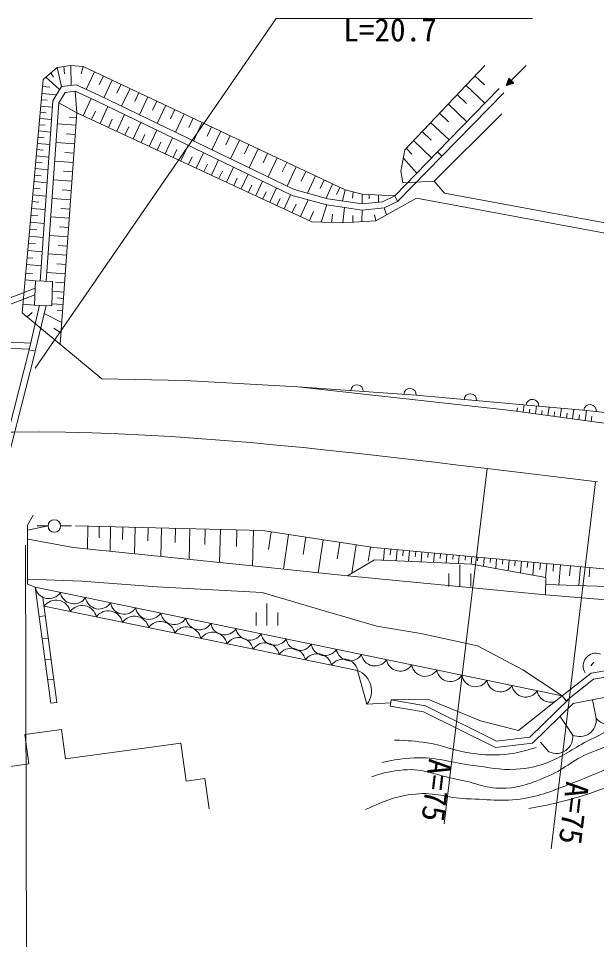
# Model space of a CAD drawing. Units: millimetres, scale not verified. Extents: x 40000 to 680000, y 20000 to 380000.
# Drawn here: x 484216 to 530473, y 242687 to 316340 of the extents above; entities that cross this region are included whole.
import ezdxf
from ezdxf.enums import TextEntityAlignment as Align

# ---------------------------------------------------------------- set-up
doc = ezdxf.new("R2010")
doc.units = ezdxf.units.MM
doc.header["$LTSCALE"] = 1000
doc.linetypes.add('CHAIN', pattern=[18.5, 12, -1.5, 3.5, -1.5])
for name, color, linetype, lineweight in [('M-BGD', 7, 'Continuous', 13), ('M-BMK', 2, 'CHAIN', 13), ('M-STR-HTXT', 7, 'Continuous', 13)]:
    doc.layers.add(name, color=color, linetype=linetype, lineweight=lineweight)
doc.styles.add('ＭＳ ゴシック', font='')
doc.styles.get('ＭＳ ゴシック').set_extended_font_data('MS Gothic')

msp = doc.modelspace()

# ---------------------------------------------------------------- linework, layer by layer
at = {"layer": 'M-BGD'}
for p, q in [((487307, 312426), (487657, 310891)), ((487851, 312494), (487904, 311902)), ((488411, 312564), (488439, 310982)), ((489405, 312509), (489246, 311918)), ((524851, 312569), (523649, 311366)), ((486399, 311631), (487511, 310651)), ((486807, 311989), (487029, 311648)), ((490309, 312082), (489640, 310662)), ((491019, 311747), (490684, 311037)), ((520740, 311757), (521499, 311036)), ((523248, 310965), (523448, 311567)), ((523448, 311567), (523849, 311166)), ((486152, 310907), (486728, 310855)), ((491729, 311412), (491062, 309997)), ((492437, 311078), (492103, 310371)), ((520018, 310998), (521537, 309556)), ((523849, 311166), (523248, 310965)), ((523261, 311005), (523635, 311380)), ((523288, 311086), (523609, 311406)), ((523288, 310979), (523662, 311353)), ((523315, 311166), (523582, 311433)), ((523341, 311246), (523555, 311460)), ((523368, 311326), (523528, 311487)), ((523368, 311005), (523689, 311326)), ((523395, 311406), (523502, 311513)), ((523422, 311487), (523475, 311540)), ((523448, 311032), (523716, 311299)), ((523528, 311059), (523742, 311273)), ((523609, 311086), (523769, 311246)), ((523689, 311112), (523796, 311219)), ((523769, 311139), (523822, 311193)), ((486100, 310331), (487252, 310227)), ((488762, 310516), (488901, 308791)), ((493145, 310745), (492471, 309317)), ((493858, 310408), (493522, 309694)), ((517741, 305675), (522683, 310727)), ((518099, 305325), (523040, 310378)), ((519308, 310250), (520056, 309539)), ((486056, 309833), (486516, 309791)), ((487457, 309603), (488901, 308791)), ((489392, 308564), (490026, 309933)), ((494572, 310071), (493893, 308632)), ((495292, 309732), (494952, 309012)), ((496012, 309392), (495327, 307940)), ((518597, 309501), (520094, 308080)), ((485966, 308837), (486436, 308795)), ((486011, 309335), (486931, 309252)), ((490069, 308250), (490383, 308927)), ((490747, 307936), (491374, 309291)), ((492081, 307318), (492699, 308652)), ((496738, 309050), (496395, 308324)), ((497464, 308707), (496773, 307243)), ((517897, 308764), (518634, 308064)), ((485921, 308339), (486861, 308254)), ((488829, 307793), (487337, 307901)), ((488872, 308390), (488264, 308427)), ((491414, 307627), (491723, 308294)), ((493394, 306710), (494003, 308024)), ((498196, 308362), (497851, 307630)), ((498928, 308017), (498232, 306539)), ((517197, 308027), (518671, 306626)), ((485831, 307343), (486790, 307257)), ((485876, 307841), (486355, 307798)), ((492738, 307014), (493042, 307671)), ((494688, 306111), (495286, 307405)), ((499667, 307668), (499318, 306930)), ((500405, 307320), (499703, 305830)), ((516505, 307298), (517233, 306607)), ((485786, 306845), (486275, 306801)), ((488721, 306301), (487231, 306409)), ((488775, 307047), (488029, 307101)), ((494041, 306411), (494340, 307057)), ((495324, 305816), (495619, 306453)), ((495961, 305522), (496551, 306795)), ((501150, 306969), (500799, 306224)), ((501895, 306617), (501186, 305115)), ((515813, 306570), (517270, 305187)), ((485696, 305848), (486195, 305803)), ((485741, 306347), (486720, 306259)), ((496588, 305231), (496878, 305858)), ((497215, 304941), (497795, 306195)), ((502646, 306263), (502292, 305512)), ((503398, 305908), (502683, 304393)), ((517741, 305675), (514340, 302149)), ((515246, 305972), (515692, 305491)), ((517741, 305675), (518099, 305325)), ((485651, 305349), (486649, 305259)), ((488667, 305557), (487922, 305611)), ((497832, 304655), (498118, 305273)), ((498449, 304370), (499020, 305604)), ((499664, 303807), (500227, 305022)), ((504156, 305551), (503798, 304793)), ((504913, 305194), (504192, 303665)), ((514553, 301697), (518099, 305325)), ((515007, 305195), (516103, 303977)), ((485559, 304331), (486577, 304239)), ((485605, 304840), (486114, 304794)), ((488613, 304812), (487126, 304920)), ((499057, 304088), (499338, 304696)), ((500861, 303253), (501415, 304449)), ((505678, 304833), (505317, 304069)), ((506442, 304473), (505715, 302931)), ((485512, 303812), (486031, 303765)), ((488559, 304069), (487816, 304123)), ((500262, 303530), (500540, 304128)), ((501450, 302980), (501723, 303569)), ((502039, 302707), (502584, 303885)), ((507213, 304109), (506849, 303338)), ((507983, 303746), (507336, 302372)), ((485417, 302763), (485947, 302715)), ((485465, 303293), (486503, 303199)), ((488505, 303325), (487021, 303433)), ((502619, 302439), (502887, 303019)), ((503199, 302170), (503736, 303330)), ((504341, 301641), (504870, 302783)), ((508670, 303422), (508346, 302735)), ((509357, 303098), (508825, 301971)), ((509920, 302832), (509654, 302268)), ((485370, 302234), (486428, 302138)), ((488452, 302583), (487710, 302637)), ((503770, 301906), (504034, 302477)), ((505465, 301121), (505986, 302245)), ((510359, 302625), (510147, 301752)), ((510987, 302464), (510944, 301973)), ((511721, 302275), (511717, 301514)), ((512282, 302248), (512281, 301912)), ((513020, 302213), (513024, 301647)), ((514340, 302149), (514553, 301697)), ((485321, 301694), (485861, 301645)), ((488398, 301841), (486916, 301948)), ((504903, 301381), (505163, 301943)), ((506130, 300813), (506437, 301478)), ((506794, 300505), (507410, 301834)), ((508428, 300058), (508881, 301438)), ((485222, 300603), (485773, 300553)), ((485272, 301154), (486352, 301056)), ((488344, 301100), (487604, 301154)), ((507517, 300171), (507827, 300905)), ((510168, 299993), (510304, 301222)), ((510984, 300045), (510968, 300574)), ((511704, 300090), (511705, 301010)), ((512800, 300159), (512711, 300623)), ((513666, 300643), (513482, 301191)), ((485173, 300052), (486274, 299953)), ((488291, 300359), (486812, 300466)), ((485122, 299491), (485684, 299440)), ((488237, 299620), (487498, 299673)), ((485020, 298356), (485592, 298305)), ((485071, 298929), (486195, 298828)), ((488184, 298880), (486707, 298987)), ((484968, 297784), (486113, 297680)), ((488130, 298142), (487392, 298195)), ((484916, 297205), (485358, 297165)), ((488077, 297403), (486603, 297510)), ((484867, 296665), (486034, 296559)), ((488024, 296666), (487286, 296720)), ((484755, 295427), (485571, 295354)), ((484805, 295980), (485339, 295932)), ((487970, 295929), (486499, 296036)), ((475339, 290846), (485553, 294774)), ((487917, 295193), (487181, 295247)), ((487864, 294457), (486920, 294526)), ((487828, 293959), (487356, 293993)), ((484581, 293499), (485510, 293415)), ((485915, 293402), (485071, 289842)), ((486425, 293386), (485557, 289726)), ((487792, 293460), (486888, 293525)), ((484912, 292478), (485307, 292838)), ((487688, 292029), (486270, 292734)), ((487755, 292961), (487304, 292994)), ((487627, 291183), (487037, 291568)), ((485081, 289885), (475475, 290365)), ((485198, 290380), (476628, 290808)), ((485071, 289842), (481584, 276168)), ((485547, 289683), (482090, 276124)), ((485071, 289842), (485557, 289726)), ((524096, 284918), (524136, 285215)), ((524591, 284851), (524672, 285445)), ((525087, 284784), (525130, 285103)), ((525582, 284716), (525669, 285356)), ((526573, 284582), (526666, 285266)), ((527564, 284448), (527663, 285177)), ((528555, 284313), (528660, 285088)), ((526078, 284649), (526124, 284991)), ((527068, 284515), (527118, 284879)), ((528059, 284380), (528112, 284768)), ((529050, 284246), (529106, 284656)), ((529546, 284179), (529657, 284998)), ((530041, 284111), (530099, 284534)), ((484945, 275412), (486592, 275757)), ((485726, 275757), (486592, 275757)), ((487592, 275757), (488457, 275757)), ((489780, 275737), (489734, 273921)), ((490688, 275714), (490665, 274806)), ((491596, 275691), (491547, 273735)), ((492574, 275666), (492549, 274688)), ((493552, 275642), (493499, 273534)), ((494606, 275615), (494580, 274561)), ((495660, 275588), (495603, 273317)), ((496796, 275560), (496768, 274424)), ((497932, 275531), (497870, 273084)), ((499156, 275500), (499125, 274276)), ((500380, 275469), (500313, 272832)), ((501698, 275436), (501665, 274117)), ((503017, 275403), (502945, 272560)), ((504431, 275279), (504217, 273873)), ((505837, 275066), (505417, 272300)), ((507220, 274856), (507010, 273473)), ((508603, 274646), (508202, 272007)), ((509922, 274446), (509722, 273126)), ((511242, 274246), (510898, 271977)), ((512376, 274074), (512204, 272940)), ((513517, 273952), (513430, 273014)), ((514014, 273906), (513971, 273437)), ((514512, 273860), (514430, 272971)), ((515010, 273814), (514969, 273369)), ((515508, 273767), (515430, 272928)), ((516006, 273721), (515967, 273302)), ((516504, 273675), (516431, 272886)), ((517002, 273629), (516965, 273234)), ((517500, 273583), (517431, 272843)), ((517997, 273537), (517963, 273167)), ((518495, 273491), (518431, 272800)), ((518993, 273445), (518961, 273099)), ((519491, 273399), (519432, 272758)), ((519989, 273353), (519959, 273032)), ((520487, 273306), (520432, 272715)), ((520985, 273260), (520957, 272964)), ((519531, 270909), (519531, 272659)), ((521483, 273214), (521420, 272540)), ((521980, 273168), (521949, 272831)), ((522478, 273122), (522408, 272362)), ((522976, 273076), (522941, 272696)), ((523474, 273030), (523396, 272183)), ((523972, 272984), (523933, 272560)), ((524470, 272938), (524383, 272005)), ((524968, 272891), (524924, 272425)), ((525465, 272845), (525371, 271827)), ((525975, 272798), (525928, 272289)), ((526484, 272751), (526382, 271644)), ((527038, 272700), (526987, 272146)), ((527591, 272649), (527444, 271053)), ((528389, 272575), (528315, 271777)), ((518656, 270909), (518656, 271959)), ((520406, 270909), (520406, 271959)), ((529187, 272501), (529048, 271000)), ((529937, 272431), (529867, 271681)), ((510534, 271762), (526393, 270257)), ((526410, 271087), (539893, 270643)), ((485564, 270859), (527721, 262163)), ((486803, 261584), (485564, 270859)), ((487298, 261650), (486177, 270050)), ((503227, 267797), (503227, 268847)), ((504102, 267797), (504102, 269547)), ((504977, 267797), (504977, 268847)), ((486373, 268579), (485878, 268513)), ((486612, 266788), (486117, 266722)), ((486835, 265118), (486340, 265052)), ((530246, 264861), (530011, 264576)), ((487049, 263518), (486553, 263452)), ((487298, 261650), (486803, 261584)), ((512100, 261505), (513999, 261625)), ((514040, 261855), (513954, 261363)), ((527721, 262163), (528031, 261770)), ((530433, 260403), (530156, 261859)), ((528549, 259057), (527559, 260537)), ((526665, 257711), (525988, 258480))]:
    msp.add_line(p, q, dxfattribs=at)
for points in [[(506562, 286881), (497521, 287393), (490896, 287531), (484518, 292804), (486202, 311459), (487307, 312426), (488411, 312564), (489405, 312509), (510359, 302625), (511721, 302275), (514340, 302149)], [(517468, 303323), (514983, 303199), (514814, 304127), (515125, 305845), (521527, 312586)], [(485948, 295342), (486967, 309759), (487657, 310891), (488844, 311029), (490639, 310201), (506288, 302655), (508984, 301928), (511717, 301514), (513346, 301679), (514340, 302149)], [(486448, 295326), (487457, 309603), (487957, 310423), (488762, 310516), (490425, 309749), (506112, 302184), (508881, 301438), (511705, 301010), (513482, 301191), (514553, 301697)], [(487562, 290287), (488901, 308791), (507702, 300085), (510168, 299993), (512800, 300159), (516057, 301981), (572716, 291471)], [(572946, 292256), (518296, 302371), (517468, 303323), (522893, 308707)], [(509251, 300027), (509287, 300157), (509349, 300685)], [(475519, 290379), (475475, 290365), (485536, 294232)], [(569175, 279365), (555199, 281705), (542776, 283568), (529669, 284997), (516045, 286219), (506562, 286881)], [(506562, 286881), (523648, 284979), (534604, 283493), (547050, 281583), (560633, 279264), (568603, 277412)], [(485386, 276635), (484945, 275835), (484945, 271114), (485564, 270859)], [(488780, 275762), (503734, 275385), (512652, 274032), (539334, 271561), (544635, 271064), (555940, 269822), (563104, 268414), (565778, 267756)], [(484983, 274702), (488586, 274039), (502666, 272590), (510534, 271762)], [(510534, 271762), (512700, 273045), (520458, 272714), (526421, 271637), (526393, 270257)], [(484993, 271509), (489300, 271344), (495304, 270888), (503711, 270432), (508680, 268983), (512904, 267741), (516424, 267161), (520938, 266167), (524582, 264262), (527721, 262163)], [(526393, 270257), (534758, 269566), (539866, 268766), (540887, 269373), (539162, 271577)], [(512100, 261505), (511354, 264197), (486272, 269338)], [(527721, 262163), (530030, 263985), (533039, 264482), (534514, 265598)], [(528031, 261770), (530239, 263513), (533243, 264009), (534816, 265199)], [(528609, 261564), (532035, 262218), (535732, 262723), (539404, 263192), (542358, 263772), (545698, 264076), (548073, 263413), (550309, 261867), (552076, 260542), (556134, 257947), (557818, 256815)], [(528609, 261564), (525355, 258381), (522374, 258050), (516631, 260893), (513954, 261363)], [(514040, 261855), (516984, 261909), (521182, 260167), (524237, 259412), (527721, 262163)], [(528260, 261921), (525129, 258859), (522464, 258563), (516789, 261373), (514040, 261855)], [(481062, 249472), (480647, 252509), (482551, 252769), (482066, 256325), (485061, 256734), (484742, 259073), (487659, 259471), (487978, 257132), (497213, 258391), (497626, 255360), (499141, 255567), (499472, 253142)]]:
    msp.add_lwpolyline(points, dxfattribs=at)
msp.add_lwpolyline([(485571, 295354), (485510, 293415), (486884, 293372), (486945, 295310)], close=True, dxfattribs=at)
msp.add_circle((487092, 275757), 500, dxfattribs=at)
for centre, radius, start, end in [((511303, 286550), 500, 356.0033, 176.0033), ((515546, 286254), 500, 356.0033, 176.0033), ((520367, 285831), 500, 354.87624, 174.87624), ((525347, 285385), 500, 354.87624, 174.87624), ((529952, 284963), 500, 354.20088, 174.20088), ((486649, 271044), 1100, 189.67639, 327.01188), ((488656, 270630), 1100, 189.67639, 327.01188), ((487224, 268670), 1163, 11.87499, 144.9593), ((490664, 270216), 1100, 189.67639, 327.01188), ((492671, 269802), 1100, 189.67639, 327.01188), ((489314, 268241), 1163, 11.87499, 144.9593), ((491405, 267813), 1163, 11.87499, 144.9593), ((494679, 269388), 1100, 189.67639, 327.01188), ((493495, 267385), 1163, 11.87499, 144.9593), ((495585, 266956), 1163, 11.87499, 144.9593), ((496686, 268974), 1100, 189.67639, 327.01188), ((498694, 268560), 1100, 189.67639, 327.01188), ((497675, 266528), 1163, 11.87499, 144.9593), ((500701, 268145), 1100, 189.67639, 327.01188), ((502709, 267731), 1100, 189.67639, 327.01188), ((499765, 266099), 1163, 11.87499, 144.9593), ((501855, 265671), 1163, 11.87499, 144.9593), ((504716, 267317), 1100, 189.67639, 327.01188), ((506723, 266903), 1100, 189.67639, 327.01188), ((503946, 265243), 1163, 11.87499, 144.9593), ((506036, 264814), 1163, 11.87499, 144.9593), ((508731, 266489), 1100, 189.67639, 327.01188), ((510738, 266075), 1100, 189.67639, 327.01188), ((508126, 264386), 1163, 11.87499, 144.9593), ((512746, 265661), 1100, 189.67639, 327.01188), ((530405, 264575), 1006, 68.07643, 212.90887), ((510216, 263957), 1163, 11.87499, 144.9593), ((514753, 265247), 1100, 189.67639, 327.01188), ((516761, 264833), 1100, 189.67639, 327.01188), ((510722, 262572), 1743, 322.2341, 68.72318), ((518768, 264418), 1100, 189.67639, 327.01188), ((520776, 264004), 1100, 189.67639, 327.01188), ((522783, 263590), 1100, 189.67639, 327.01188), ((524791, 263176), 1100, 189.67639, 327.01188), ((526798, 262762), 1100, 189.67639, 289.57851), ((531486, 261205), 1324, 217.29577, 341.07207), ((529138, 260224), 1307, 243.22172, 7.85364), ((527254, 258878), 1307, 243.22172, 7.85364)]:
    msp.add_arc(centre, radius, start, end, dxfattribs=at)
for points, knots in [([(513281, 256838), (514432, 257102), (514854, 257143), (515876, 257206), (517720, 257319), (518732, 256813), (520569, 256617), (521912, 256474), (522664, 256218), (524011, 256304), (525054, 256371), (525654, 256489), (526625, 256875), (528006, 257424), (528642, 258020), (529974, 258679), (530959, 259165), (531495, 259500), (532551, 259801), (533782, 260152), (534516, 260174), (535790, 260298), (537724, 260486), (538818, 260588), (540760, 260519), (542580, 260455), (543622, 260355), (545379, 259875), (547185, 259382), (548058, 258707), (549741, 257887), (550976, 257286), (551616, 256849), (552852, 256249), (554513, 255442), (555510, 255131), (557158, 254298), (558765, 253486), (559301, 253170), (561184, 252053)], [0, 0, 0, 0, 1, 1, 1, 2, 2, 2, 3, 3, 3, 4, 4, 4, 5, 5, 5, 6, 6, 6, 7, 7, 7, 8, 8, 8, 9, 9, 9, 10, 10, 10, 11, 11, 11, 12, 12, 12, 13, 13, 13, 13]), ([(512503, 255697), (513564, 256069), (514021, 256156), (515025, 256249), (516725, 256407), (517650, 255793), (519332, 255494), (520849, 255225), (521676, 254715), (523215, 254795), (524495, 254862), (525190, 255185), (526381, 255660), (527866, 256253), (528487, 257032), (529970, 257629), (532034, 258461), (533274, 258759), (535473, 259102), (537164, 259365), (538145, 259280), (539853, 259175), (541710, 259062), (542740, 258840), (544565, 258476), (546559, 258079), (547661, 257760), (549589, 257114), (550477, 256817), (550944, 256561), (551779, 256139), (553903, 255064), (554912, 254144), (556951, 252918), (558438, 252024), (558919, 251740), (560779, 250667)], [0, 0, 0, 0, 1, 1, 1, 2, 2, 2, 3, 3, 3, 4, 4, 4, 5, 5, 5, 6, 6, 6, 7, 7, 7, 8, 8, 8, 9, 9, 9, 10, 10, 10, 11, 11, 11, 12, 12, 12, 12]), ([(514293, 258642), (515515, 258596), (515892, 258564), (516907, 258421), (518304, 258224), (519023, 257773), (520422, 257593), (521322, 257476), (521835, 257420), (522741, 257464), (523892, 257519), (524352, 257682), (525631, 258053)], [0, 0, 0, 0, 1, 1, 1, 2, 2, 2, 3, 3, 3, 4, 4, 4, 4]), ([(511997, 253083), (513647, 253832), (514355, 254157), (515973, 254326), (517572, 254493), (518465, 254005), (520072, 253953), (522013, 253890), (523139, 253650), (525042, 254036), (526495, 254331), (527256, 254714), (528645, 255237), (530994, 256122), (532216, 256874), (534608, 257639), (535780, 258014), (536486, 258086), (537714, 258177), (539996, 258346), (541304, 258109), (543552, 257680), (545412, 257326), (546339, 256699), (548108, 256024), (550201, 255225), (551384, 254790), (553408, 253829), (554173, 253466), (554585, 253226), (555313, 252794), (556000, 252386), (556365, 252124), (557053, 251717), (557502, 251451), (557761, 251316), (558212, 251054), (559111, 250532), (559393, 250351), (560489, 249676)], [0, 0, 0, 0, 1, 1, 1, 2, 2, 2, 3, 3, 3, 4, 4, 4, 5, 5, 5, 6, 6, 6, 7, 7, 7, 8, 8, 8, 9, 9, 9, 10, 10, 10, 11, 11, 11, 12, 12, 12, 13, 13, 13, 13]), ([(525042, 253166), (526343, 253401), (526716, 253481), (527775, 253746), (529239, 254112), (530034, 254414), (531460, 254906), (532796, 255366), (533481, 255827), (534856, 256148), (536681, 256574), (537746, 256789), (539618, 256728), (542035, 256649), (543373, 256245), (545706, 255610), (547564, 255104), (548517, 254548), (550303, 253829), (552225, 253054), (553368, 252748), (555189, 251758), (556652, 250963), (557396, 250388), (558792, 249481), (559331, 249130), (559503, 249020), (560168, 248579)], [0, 0, 0, 0, 1, 1, 1, 2, 2, 2, 3, 3, 3, 4, 4, 4, 5, 5, 5, 6, 6, 6, 7, 7, 7, 8, 8, 8, 9, 9, 9, 9])]:
    msp.add_open_spline(points, degree=3, knots=knots, dxfattribs=at)
at = {"layer": 'M-BMK'}
msp.add_line((530559, 279278), (521715, 280348), dxfattribs=at)
msp.add_lwpolyline([(521715, 280348), (519613, 280601), (517512, 280852), (515409, 281099), (513307, 281342), (511203, 281578), (509099, 281805), (506994, 282022), (504887, 282228), (502779, 282420), (500670, 282597), (498560, 282758), (496448, 282899), (494335, 283021), (492221, 283121), (490105, 283197), (487989, 283248), (485873, 283272), (483756, 283267), (481677, 283233)], dxfattribs=at)
at = {"layer": 'M-STR-HTXT'}
for p, q in [((521715, 280348), (518275, 251930)), ((530392, 279298), (526838, 249936)), ((484886, 231083), (484793, 274223))]:
    msp.add_line(p, q, dxfattribs=at)
msp.add_lwpolyline([(525351, 316340), (504838, 316340), (485551, 288387)], dxfattribs=at)

# ---------------------------------------------------------------- texts
at = {"layer": 'M-STR-HTXT', "style": 'ＭＳ ゴシック'}
msp.add_text('L=20.7', height=1833, dxfattribs=at).set_placement((513944, 316340), align=Align.TOP_CENTER)
msp.add_text('A=75', height=1833, rotation=263.098, dxfattribs=at).set_placement((518586, 254506), align=Align.TOP_CENTER)
msp.add_text('A=75', height=1833, rotation=263.098, dxfattribs=at).set_placement((527205, 252972), align=Align.BOTTOM_CENTER)

doc.saveas('drawing.dxf')
